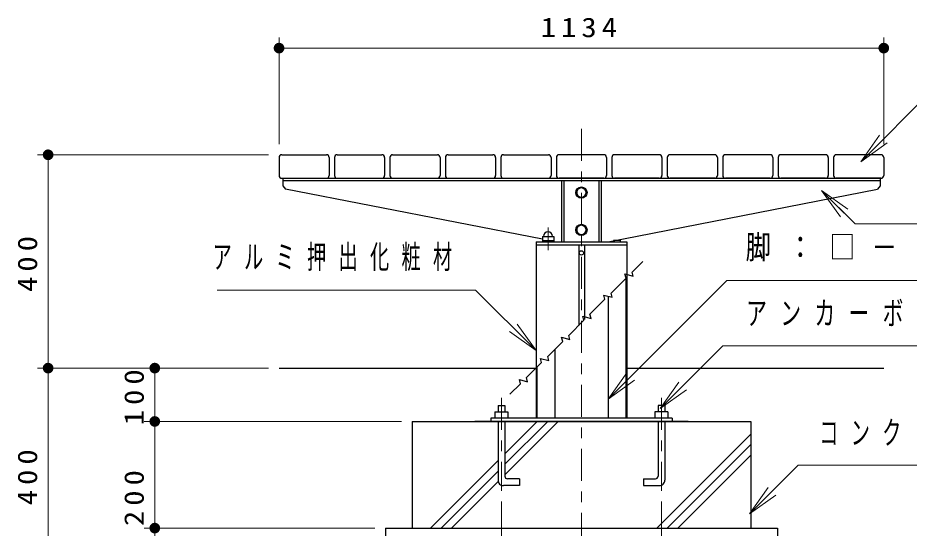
# Model space of a CAD drawing. Units: millimetres on the paper, scale 1:20. Extents: x -365 to 4, y -33 to 257.
# Drawn here: x -157.2 to -73.6, y 96.3 to 144.2 of the extents above; entities that cross this region are included whole.
import ezdxf

# ---------------------------------------------------------------- set-up
doc = ezdxf.new("R2010")
doc.units = ezdxf.units.MM
doc.linetypes.add('USER2', pattern=[6, 3, -1, 1, -1])
doc.layers.add('CLASS1', color=7, linetype='Continuous', lineweight=25)
doc.styles.add('ＭＳ ゴシック', font='')
doc.styles.get('ＭＳ ゴシック').set_extended_font_data('MS Gothic')

# ---------------------------------------------------------------- blocks, each defined once
blk = doc.blocks.new('filled_dot')
at = {"color": 0, "linetype": 'Continuous', "lineweight": -2, "const_width": 1.25}
blk.add_lwpolyline([(-0.625, 0, 1), (0.625, 0, 1)], format="xyb", close=True, dxfattribs=at)

msp = doc.modelspace()

# ---------------------------------------------------------------- linework, layer by layer
at = {"layer": 'CLASS1', "lineweight": 13}
for p, q in [((-132.725, 132.353), (-132.725, 142.353)), ((-76.025, 132.353), (-76.025, 142.353)), ((-132.725, 141.353), (-76.025, 141.353)), ((-78.18, 130.707), (-76.413, 133.182)), ((-78.18, 130.707), (-76.059, 132.829)), ((-75.705, 132.475), (-78.18, 130.707)), ((-133.725, 131.353), (-155.375, 131.353)), ((-154.375, 111.353), (-154.375, 131.353)), ((-80.091, 125.535), (-81.859, 128.009)), ((-81.859, 128.009), (-79.384, 126.242)), ((-81.859, 128.009), (-79.738, 125.888)), ((-110.402, 115.484), (-108.625, 113.016)), ((-108.625, 113.016), (-111.106, 114.774)), ((-108.625, 113.016), (-110.754, 115.129)), ((-133.725, 111.353), (-155.375, 111.353)), ((-154.375, 91.353), (-154.375, 111.353)), ((-133.725, 111.353), (-145.375, 111.353)), ((-144.375, 106.353), (-144.375, 111.353)), ((-101.875, 108.444), (-100.107, 110.919)), ((-101.875, 108.444), (-99.753, 110.565)), ((-99.4, 110.212), (-101.875, 108.444)), ((-96.996, 107.555), (-95.228, 110.03)), ((-96.996, 107.555), (-94.874, 109.677)), ((-94.521, 109.323), (-96.996, 107.555)), ((-121.25, 106.353), (-145.375, 106.353)), ((-144.375, 96.353), (-144.375, 106.353)), ((-111.557, 101.344), (-106.548, 106.353)), ((-111.557, 103.324), (-108.528, 106.353)), ((-111.557, 102.334), (-107.538, 106.353)), ((-97.315, 96.353), (-88.5, 105.169)), ((-96.325, 96.353), (-88.5, 104.179)), ((-95.335, 96.353), (-88.5, 103.189)), ((-118.528, 96.353), (-112.192, 102.689)), ((-117.538, 96.353), (-112.192, 101.699)), ((-116.548, 96.353), (-112.192, 100.709)), ((-88.618, 97.682), (-86.851, 100.157)), ((-88.618, 97.682), (-86.497, 99.803)), ((-111.875, 98.836), (-111.875, 80.353)), ((-96.875, 98.836), (-96.875, 80.353)), ((-86.144, 99.45), (-88.618, 97.682)), ((-123.75, 96.353), (-145.375, 96.353)), ((-123.75, 96.353), (-145.375, 96.353)), ((-144.375, 84.458), (-144.375, 96.353))]:
    msp.add_line(p, q, dxfattribs=at)
at = {"layer": 'CLASS1', "linetype": 'USER2', "lineweight": 13}
for p, q in [((-104.375, 133.791), (-104.375, 84.978)), ((-107.5, 124.541), (-107.5, 122.425))]:
    msp.add_line(p, q, dxfattribs=at)
at = {"layer": 'CLASS1'}
for p, q in [((-132.475, 131.353), (-128.275, 131.353)), ((-127.275, 131.353), (-123.075, 131.353)), ((-122.075, 131.353), (-117.875, 131.353)), ((-116.875, 131.353), (-112.675, 131.353)), ((-111.675, 131.353), (-107.475, 131.353)), ((-102.275, 131.353), (-106.475, 131.353)), ((-97.075, 131.353), (-101.275, 131.353)), ((-91.875, 131.353), (-96.075, 131.353)), ((-86.675, 131.353), (-90.875, 131.353)), ((-81.475, 131.353), (-85.675, 131.353)), ((-76.275, 131.353), (-80.475, 131.353)), ((-132.725, 131.103), (-132.725, 129.403)), ((-128.025, 131.103), (-128.025, 129.403)), ((-127.525, 131.103), (-127.525, 129.403)), ((-122.825, 131.103), (-122.825, 129.403)), ((-122.325, 131.103), (-122.325, 129.403)), ((-117.625, 131.103), (-117.625, 129.403)), ((-117.125, 131.103), (-117.125, 129.403)), ((-112.425, 131.103), (-112.425, 129.403)), ((-111.925, 131.103), (-111.925, 129.403)), ((-107.225, 131.103), (-107.225, 129.403)), ((-106.725, 131.103), (-106.725, 129.403)), ((-102.025, 131.103), (-102.025, 129.403)), ((-101.525, 131.103), (-101.525, 129.403)), ((-96.825, 131.103), (-96.825, 129.403)), ((-96.325, 131.103), (-96.325, 129.403)), ((-91.625, 131.103), (-91.625, 129.403)), ((-91.125, 131.103), (-91.125, 129.403)), ((-86.425, 131.103), (-86.425, 129.403)), ((-85.925, 131.103), (-85.925, 129.403)), ((-81.225, 131.103), (-81.225, 129.403)), ((-80.725, 131.103), (-80.725, 129.403)), ((-76.025, 131.103), (-76.025, 129.403)), ((-132.475, 129.153), (-128.275, 129.153)), ((-132.375, 129.153), (-132.375, 128.428)), ((-132.375, 129.153), (-76.375, 129.153)), ((-132.375, 128.928), (-76.375, 128.928)), ((-127.275, 129.153), (-123.075, 129.153)), ((-122.075, 129.153), (-117.875, 129.153)), ((-116.875, 129.153), (-112.675, 129.153)), ((-111.675, 129.153), (-107.475, 129.153)), ((-102.275, 129.153), (-106.475, 129.153)), ((-106.237, 128.928), (-106.237, 123.203)), ((-106.012, 128.928), (-106.012, 123.203)), ((-102.737, 128.928), (-102.737, 123.203)), ((-102.512, 128.928), (-102.512, 123.203)), ((-97.075, 129.153), (-101.275, 129.153)), ((-91.875, 129.153), (-96.075, 129.153)), ((-86.675, 129.153), (-90.875, 129.153)), ((-81.475, 129.153), (-85.675, 129.153)), ((-76.275, 129.153), (-80.475, 129.153)), ((-76.375, 129.153), (-76.375, 128.428)), ((-132.375, 128.428), (-132.129, 128.13)), ((-108.025, 123.427), (-132.129, 128.13)), ((-104.8, 128.061), (-104.375, 128.306)), ((-104.8, 128.061), (-104.8, 127.57)), ((-104.375, 128.306), (-103.95, 128.061)), ((-103.95, 128.061), (-103.95, 127.57)), ((-101.875, 123.203), (-76.62, 128.13)), ((-76.375, 128.428), (-76.62, 128.13)), ((-104.8, 127.57), (-104.375, 127.325)), ((-104.375, 127.325), (-103.95, 127.57)), ((-104.8, 124.561), (-104.375, 124.806)), ((-104.8, 124.561), (-104.8, 124.07)), ((-104.375, 124.806), (-103.95, 124.561)), ((-103.95, 124.561), (-103.95, 124.07)), ((-108.025, 123.703), (-106.975, 123.703)), ((-108.025, 123.703), (-108.025, 123.203)), ((-106.975, 123.703), (-106.975, 123.203)), ((-104.8, 124.07), (-104.375, 123.825)), ((-104.375, 123.825), (-103.95, 124.07)), ((-108.625, 123.203), (-108.625, 106.653)), ((-108.625, 123.203), (-100.125, 123.203)), ((-108.625, 122.903), (-100.125, 122.903)), ((-108.025, 123.303), (-106.975, 123.303)), ((-104.625, 122.903), (-104.625, 115.353)), ((-104.075, 122.903), (-104.075, 115.903)), ((-100.725, 123.303), (-101.361, 123.303)), ((-100.725, 123.427), (-100.725, 123.203)), ((-100.125, 123.203), (-100.125, 106.653)), ((-100.2, 119.778), (-100.2, 106.653)), ((-101.875, 118.103), (-101.875, 106.653)), ((-106.875, 113.103), (-106.875, 106.653)), ((-132.725, 111.353), (-108.625, 111.353)), ((-108.55, 111.428), (-108.55, 106.653)), ((-100.125, 111.353), (-76.025, 111.353)), ((-120.25, 106.353), (-120.25, 96.353)), ((-120.25, 106.353), (-88.5, 106.353)), ((-94.375, 106.353), (-114.375, 106.353)), ((-95.875, 106.653), (-112.875, 106.653)), ((-112.875, 106.653), (-112.875, 106.353)), ((-95.875, 106.653), (-95.875, 106.353)), ((-88.5, 106.353), (-88.5, 96.353)), ((-122.75, 96.353), (-122.75, 91.353)), ((-122.75, 96.353), (-86, 96.353)), ((-86, 96.353), (-86, 91.353))]:
    msp.add_line(p, q, dxfattribs=at)
at = {"layer": 'CLASS1', "color": 211}
for p, q in [((-112.192, 107.841), (-111.557, 107.841)), ((-112.192, 107.841), (-112.192, 107.268)), ((-111.557, 107.841), (-111.557, 107.268)), ((-97.192, 107.841), (-97.192, 107.268)), ((-96.557, 107.841), (-97.192, 107.841)), ((-96.557, 107.841), (-96.557, 107.268)), ((-112.48, 107.268), (-111.27, 107.268)), ((-112.48, 107.268), (-112.48, 106.653)), ((-111.27, 107.268), (-111.27, 106.674)), ((-97.48, 107.268), (-97.48, 106.674)), ((-96.27, 107.268), (-97.48, 107.268)), ((-96.27, 107.268), (-96.27, 106.653)), ((-112.192, 106.353), (-112.192, 100.841)), ((-111.557, 106.353), (-111.557, 101.226)), ((-97.192, 106.353), (-97.192, 101.226)), ((-96.557, 106.353), (-96.557, 100.841)), ((-110.192, 100.341), (-111.692, 100.341)), ((-110.192, 100.976), (-111.307, 100.976)), ((-110.192, 100.976), (-110.192, 100.341)), ((-98.557, 100.976), (-98.557, 100.341)), ((-98.557, 100.976), (-97.442, 100.976)), ((-98.557, 100.341), (-97.057, 100.341))]:
    msp.add_line(p, q, dxfattribs=at)
at = {"layer": 'CLASS1', "color": 211, "linetype": 'USER2', "lineweight": 13}
for p, q in [((-111.875, 108.555), (-111.875, 99.836)), ((-96.875, 108.555), (-96.875, 99.836))]:
    msp.add_line(p, q, dxfattribs=at)
at = {"layer": 'CLASS1', "lineweight": 13}
for points in [[(-78.18, 130.707), (-71.515, 137.373), (-31.991, 137.373)], [(-81.859, 128.009), (-78.72, 124.871), (-19.823, 124.871)], [(-101.875, 108.444), (-90.751, 119.568), (-16.449, 119.568)], [(-108.625, 113.016), (-114.318, 118.666), (-138.537, 118.666)], [(-96.996, 107.555), (-91.104, 113.447), (-34.481, 113.447)], [(-88.618, 97.682), (-84.056, 102.244), (-63.659, 102.244)]]:
    msp.add_lwpolyline(points, dxfattribs=at)
at = {"layer": 'CLASS1'}
msp.add_lwpolyline([(-111.082, 108.896), (-110.084, 109.894), (-110.187, 110.28), (-109.415, 110.073), (-109.518, 110.46), (-108.104, 111.874), (-108.208, 112.26), (-107.435, 112.053), (-107.538, 112.439), (-106.124, 113.854), (-106.228, 114.24), (-105.455, 114.033), (-105.558, 114.419), (-104.144, 115.834), (-104.248, 116.22), (-103.475, 116.013), (-103.578, 116.399), (-102.164, 117.813), (-102.268, 118.2), (-101.495, 117.993), (-101.599, 118.379), (-100.184, 119.793), (-100.288, 120.18), (-99.515, 119.973), (-99.619, 120.359), (-98.621, 121.357)], dxfattribs=at)
for centre, radius in [((-104.375, 127.816), 0.525), ((-104.375, 124.316), 0.525), ((-104.375, 122.153), 0.2)]:
    msp.add_circle(centre, radius, dxfattribs=at)
at = {"layer": 'CLASS1', "lineweight": 13}
for centre in [(-104.375, 127.816), (-104.375, 124.316)]:
    msp.add_circle(centre, 0.425, dxfattribs=at)
at = {"layer": 'CLASS1'}
for centre, radius, start, end in [((-132.475, 131.103), 0.25, 90, 180), ((-128.275, 131.103), 0.25, 0, 90), ((-127.275, 131.103), 0.25, 90, 180), ((-123.075, 131.103), 0.25, 0, 90), ((-122.075, 131.103), 0.25, 90, 180), ((-117.875, 131.103), 0.25, 0, 90), ((-116.875, 131.103), 0.25, 90, 180), ((-112.675, 131.103), 0.25, 0, 90), ((-111.675, 131.103), 0.25, 90, 180), ((-107.475, 131.103), 0.25, 0, 90), ((-106.475, 131.103), 0.25, 90, 180), ((-102.275, 131.103), 0.25, 360, 90), ((-101.275, 131.103), 0.25, 90, 180), ((-97.075, 131.103), 0.25, 360, 90), ((-96.075, 131.103), 0.25, 90, 180), ((-91.875, 131.103), 0.25, 360, 90), ((-90.875, 131.103), 0.25, 90, 180), ((-86.675, 131.103), 0.25, 360, 90), ((-85.675, 131.103), 0.25, 90, 180), ((-81.475, 131.103), 0.25, 360, 90), ((-80.475, 131.103), 0.25, 90, 180), ((-76.275, 131.103), 0.25, 360, 90), ((-132.475, 129.403), 0.25, 179.99999, 270), ((-128.275, 129.403), 0.25, 270, 0), ((-127.275, 129.403), 0.25, 179.99999, 270), ((-123.075, 129.403), 0.25, 270, 0), ((-122.075, 129.403), 0.25, 179.99999, 270), ((-117.875, 129.403), 0.25, 270, 0), ((-116.875, 129.403), 0.25, 179.99999, 270), ((-112.675, 129.403), 0.25, 270, 0), ((-111.675, 129.403), 0.25, 179.99999, 270), ((-107.475, 129.403), 0.25, 270, 0), ((-106.475, 129.403), 0.25, 180, 270), ((-102.275, 129.403), 0.25, 270, 0.00001), ((-101.275, 129.403), 0.25, 180, 270), ((-97.075, 129.403), 0.25, 270, 0.00001), ((-96.075, 129.403), 0.25, 180, 270), ((-91.875, 129.403), 0.25, 270, 0.00001), ((-90.875, 129.403), 0.25, 180, 270), ((-86.675, 129.403), 0.25, 270, 0.00001), ((-85.675, 129.403), 0.25, 180, 270), ((-81.475, 129.403), 0.25, 270, 0.00001), ((-80.475, 129.403), 0.25, 180, 270), ((-76.275, 129.403), 0.25, 270, 0.00001), ((-107.5, 123.703), 0.425, 359.99999, 179.99999)]:
    msp.add_arc(centre, radius, start, end, dxfattribs=at)
at = {"layer": 'CLASS1', "color": 211}
for centre, radius, start, end in [((-111.307, 101.226), 0.25, 179.99998, 270.00002), ((-97.442, 101.226), 0.25, 269.99998, 0.00002), ((-111.692, 100.841), 0.5, 179.99998, 270.00002), ((-97.057, 100.841), 0.5, 269.99998, 0.00002)]:
    msp.add_arc(centre, radius, start, end, dxfattribs=at)

# ---------------------------------------------------------------- block references
at = {"layer": 'CLASS1', "lineweight": 13, "xscale": 0.4, "yscale": 0.4}
msp.add_blockref('filled_dot', (-132.725, 141.353), dxfattribs=at)
for p, rotation in [((-76.025, 141.353), 180), ((-154.375, 131.353), 270), ((-154.375, 111.353), 90), ((-154.375, 111.353), 270), ((-144.375, 111.353), 270), ((-144.375, 106.353), 270), ((-144.375, 106.353), 90), ((-144.375, 96.353), 270), ((-144.375, 96.353), 90)]:
    msp.add_blockref('filled_dot', p, dxfattribs=dict(at, rotation=rotation))

# ---------------------------------------------------------------- texts
at = {"layer": 'CLASS1', "style": 'ＭＳ ゴシック'}
for s, insert, char_height, attachment_point in [('\\T1.33;\\W1.15;1134', (-104.375, 142.353), 1.833, 8), ('\\T1.64;\\W0.8;脚：□－１００×１００×３．２／ＰＬ－６×７５ｗ', (-88.982, 122.568), 2.199, 4), ('\\T1.64;\\W0.6;アルミ押出化粧材', (-138.953, 121.666), 2.199, 4), ('\\T1.64;\\W0.65;アンカーボルト\u3000２－Ｍ１２×１５０Ｌ', (-88.925, 116.447), 2.199, 4), ('\\T1.64;\\W0.6;コンクリ－ト', (-82.076, 105.244), 2.199, 4)]:
    msp.add_mtext(s, dxfattribs=dict(at, insert=insert, char_height=char_height, attachment_point=attachment_point))
at = {"layer": 'CLASS1', "char_height": 1.833, "attachment_point": 8, "rotation": 90, "style": 'ＭＳ ゴシック'}
for s, insert in [('\\T1.33;\\W1.15;400', (-155.375, 121.353)), ('\\T1.33;\\W1.15;100', (-145.375, 108.853)), ('\\T1.33;\\W1.15;400', (-155.375, 101.353)), ('\\T1.33;\\W1.15;200', (-145.375, 99.402))]:
    msp.add_mtext(s, dxfattribs=dict(at, insert=insert))

doc.saveas('drawing.dxf')
